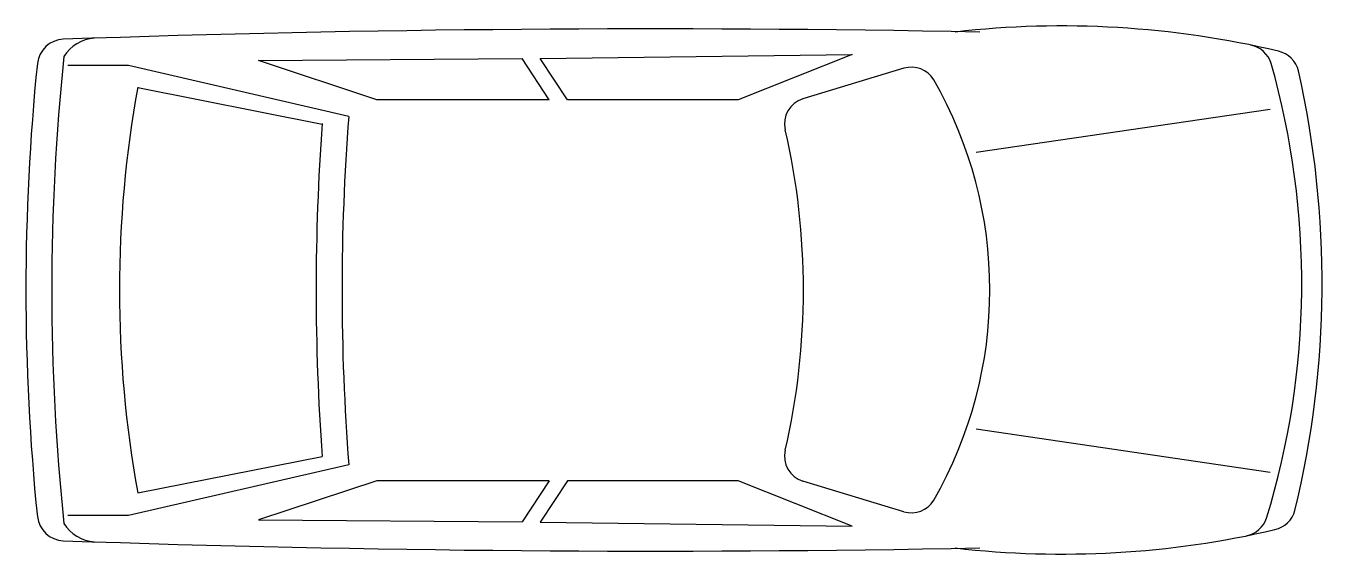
# Model space of a CAD drawing. Extents: x -3.81 to 0, y -0.77 to 0.78.
import ezdxf

# ---------------------------------------------------------------- set-up
doc = ezdxf.new("R2010")
doc.units = 0
doc.header["$LTSCALE"] = 1.2
doc.header["$MEASUREMENT"] = 0
doc.layers.get('0').update_dxf_attribs({"color": 3, "linetype": 'CONTINUOUS'})

msp = doc.modelspace()

# ---------------------------------------------------------------- linework, layer by layer
for p, q in [((-2.2959, 0.6825), (-1.3796, 0.6938)), ((-1.3796, 0.6938), (-1.7145, 0.5609)), ((-3.5052, 0.6611), (-3.683, 0.6611)), ((-2.8581, 0.5122), (-3.5052, 0.6611)), ((-3.1227, 0.6759), (-2.3491, 0.6818)), ((-2.7759, 0.5609), (-3.1227, 0.6759)), ((-2.2695, 0.5609), (-2.3491, 0.6818)), ((-2.2158, 0.5609), (-2.2959, 0.6825)), ((-1.2276, 0.6534), (-1.5242, 0.5638)), ((-3.4776, 0.5968), (-2.936, 0.4893)), ((-2.2695, 0.5609), (-2.7759, 0.5609)), ((-1.7145, 0.5609), (-2.2158, 0.5609)), ((-0.1524, 0.5327), (-1.016, 0.4057)), ((-0.1524, -0.5327), (-1.016, -0.4057)), ((-3.4776, -0.5933), (-2.936, -0.4858)), ((-2.8578, -0.5107), (-3.5052, -0.6597)), ((-2.7759, -0.5574), (-3.1227, -0.6724)), ((-2.2695, -0.5574), (-2.7759, -0.5574)), ((-2.2695, -0.5574), (-2.3491, -0.6783)), ((-2.2158, -0.5574), (-2.2959, -0.679)), ((-1.7145, -0.5574), (-2.2158, -0.5574)), ((-1.3796, -0.6903), (-1.7145, -0.5574)), ((-1.2276, -0.6483), (-1.5242, -0.5588)), ((-3.5052, -0.6597), (-3.683, -0.6597)), ((-3.1227, -0.6724), (-2.3491, -0.6783)), ((-2.2959, -0.679), (-1.3796, -0.6903))]:
    msp.add_line(p, q)
for centre, radius, start, end in [((-1.962, -48.6239), 49.3928, 88.89024, 92.01225), ((-0.7625, -1.9734), 2.751, 76.6607, 96.5655), ((-3.6934, 0.6588), 0.0796, 92.1119, 173.4899), ((-3.596, 0.6252), 0.1168, 94.3987, 147.5288), ((2.8421, 0.0025), 6.5724, 174.01419, 185.98581), ((-0.2251, 0.6434), 0.0796, 17.8179, 78.3942), ((-0.1461, 0.6259), 0.0796, 14.3452, 76.6607), ((2.8165, 0.0025), 6.6225, 174.2342, 185.7658), ((-1.2056, 0.5804), 0.0762, 31.1455, 106.7984), ((-2.425, 0.0232), 2.3653, 343.0347, 15.8141), ((-2.2129, 0.0025), 1.2375, 330.0774, 29.9226), ((-2.8385, 0.0232), 2.8386, 346.3976, 12.667), ((-0.2025, 0.0025), 3.3289, 169.6897, 190.3103), ((-1.5022, 0.4909), 0.0762, 106.7984, 193.6631), ((3.7519, 0.0026), 6.6297, 175.59188, 184.44072), ((3.7088, 0.0025), 6.6627, 175.79714, 184.20286), ((-3.6247, 0.0025), 2.1018, 347.0683, 12.9317), ((-1.5022, -0.4858), 0.0762, 166.3369, 253.2016), ((-1.2056, -0.5753), 0.0762, 253.2016, 328.8545), ((-0.1563, -0.6232), 0.0796, 283.1156, 344.5941), ((-3.6934, -0.6537), 0.0796, 186.5101, 267.8881), ((-3.596, -0.6201), 0.1168, 212.4712, 265.6013), ((-0.2379, -0.6409), 0.0796, 281.3249, 340.8826), ((-0.7625, 1.9784), 2.751, 263.4345, 283.1156), ((-1.962, 48.629), 49.3928, 267.98775, 271.10976)]:
    msp.add_arc(centre, radius, start, end)

doc.saveas('drawing.dxf')
